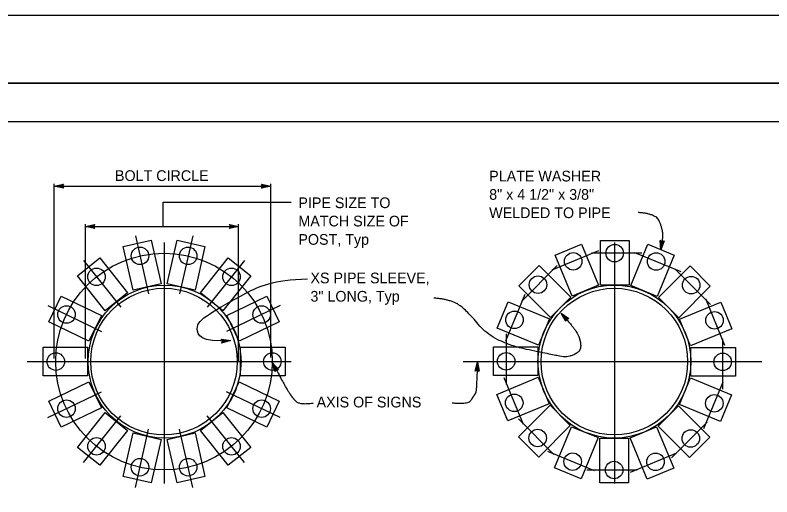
# Model space of a CAD drawing. Extents: x -1024 to 866, y -476 to 714.
# Drawn here: x -740.2 to -244.4, y 398.3 to 713.6 of the extents above; entities that cross this region are included whole.
import ezdxf

# ---------------------------------------------------------------- set-up
doc = ezdxf.new("R2010")
doc.units = 0
for name, color, linetype in [('10 Sheet Format', 7, 'Continuous'), ('56 Stage 3 Anno', 7, 'Continuous'), ('57 Undefined', 7, 'Continuous'), ('60 Nongeo Data', 7, 'Continuous')]:
    doc.layers.add(name, color=color, linetype=linetype)

msp = doc.modelspace()

# ---------------------------------------------------------------- linework, layer by layer
at = {"layer": '10 Sheet Format'}
for p, q in [((-863.456526913054, 668.9580379160758), (836.546873093746, 668.9580379160758)), ((-813.4509, 643.9567000000001), (811.5452, 643.9567000000001))]:
    msp.add_line(p, q, dxfattribs=at)
for points in [[(-894.0439, 713.5635000000001), (865.9554000061038, 713.5635000000001), (865.9554000061038, -476.43599999694817), (-894.0439, -476.43599999694817)], [(-863.4565269130543, -431.04416208832413), (836.546873093746, -431.04416208832413), (836.546873093746, 668.9580379160758), (-863.4565269130543, 668.9580379160758)]]:
    msp.add_lwpolyline(points, close=True, dxfattribs=at)
at = {"layer": '56 Stage 3 Anno'}
for p, q in [((-714.5448, 601.6929), (-714.5448, 601.6929)), ((-714.5447804162725, 488.8965957274087), (-714.5447804162725, 603.0950917264321)), ((-714.5447804162725, 601.6928898098697), (-572.694528684347, 601.6928898098697)), ((-708.5448, 603.0229), (-708.5448, 603.0229)), ((-708.5448, 600.3529), (-708.5448, 600.3529)), ((-578.6945000000001, 603.0329), (-578.6945000000001, 603.0329)), ((-578.6945000000001, 600.3629000000001), (-578.6945000000001, 600.3629000000001)), ((-572.694528684347, 489.55638180181285), (-572.694528684347, 603.0950917264321)), ((-572.6945000000001, 601.6929), (-572.6945000000001, 601.6929)), ((-643.2764000000001, 575.7803), (-643.2764000000001, 591.2023)), ((-643.2764000000001, 591.2023), (-559.4092, 591.2023)), ((-694.091829197058, 488.8965957274087), (-694.091829197058, 576.6907114719078)), ((-694.091829197058, 575.2885095522935), (-593.806848667867, 575.2885095522935)), ((-694.0918, 575.2885), (-694.0918, 575.2885)), ((-688.0918, 576.6185), (-688.0918, 576.6185)), ((-599.8069, 576.6285), (-599.8069, 576.6285)), ((-593.8069, 575.2885), (-593.8069, 575.2885)), ((-593.806848667867, 486.9157768578143), (-593.806848667867, 576.6907114719078)), ((-688.0918, 573.9485000000001), (-688.0918, 573.9485000000001)), ((-599.8069, 573.9585000000001), (-599.8069, 573.9585000000001)), ((-661.4299, 569.2028), (-652.7488000000001, 531.1662)), ((-623.83, 569.2028), (-632.5115000000001, 531.1662)), ((-317.5848570085757, 566.1406270607623), (-317.5848570085757, 566.1406270607623)), ((-314.9359484572894, 565.8064296090579), (-314.9359484572894, 565.8064296090579)), ((-642.6295, 564.7268), (-642.6295, 406.961)), ((-347.5435, 564.7268), (-347.5435, 406.961)), ((-358.0076, 559.2973000000001), (-388.51820000000004, 546.6595)), ((-329.4809, 557.7863), (-362.5049, 557.7863)), ((-303.7034, 545.4729), (-334.21360000000004, 558.1103)), ((-317.016320596942, 560.0213569048128), (-317.016320596942, 560.0213569048128)), ((-695.307, 552.889), (-670.9822, 522.3855)), ((-589.9533, 552.889), (-614.278, 522.3859)), ((-384.9418, 549.7768), (-408.29330000000004, 526.4253)), ((-284.6003, 524.2324), (-307.9518, 547.5839)), ((-406.1823, 530.6741000000001), (-418.8197, 500.1635)), ((-275.07980000000003, 497.2982), (-287.7176, 527.8088)), ((-718.7507, 523.4914), (-683.5999, 506.5631)), ((-566.5096, 523.4914), (-601.6603, 506.56390000000005)), ((-382.52590000000004, 518.5863), (-382.52590000000004, 518.5863)), ((-379.45680000000004, 513.2593), (-379.45680000000004, 513.2593)), ((-377.48940000000005, 515.0645000000001), (-377.48940000000005, 515.0645000000001)), ((-605.1433000000001, 501.5158), (-605.1433000000001, 501.5158)), ((-418.4957, 504.89700000000005), (-418.4957, 471.87260000000003)), ((-276.5916, 468.7715), (-276.5916, 501.79540000000003)), ((-604.9119000000001, 498.8559), (-604.9119000000001, 498.8559)), ((-599.0497, 500.70090000000005), (-599.0497, 500.70090000000005)), ((-732.4057, 486.834), (-559.3624, 486.834)), ((-571.6866, 486.2995), (-571.6866, 486.2995)), ((-446.6027, 486.834), (-251.0334, 486.834)), ((-437.22830000000005, 486.533), (-437.22830000000005, 486.533)), ((-567.6864, 481.63390000000004), (-567.6864, 481.63390000000004)), ((-570.0415, 480.3759), (-570.0415, 480.3759)), ((-438.83520000000004, 480.5989), (-438.83520000000004, 480.5989)), ((-436.1678, 480.4796), (-436.1678, 480.4796)), ((-420.0067, 476.3695), (-407.3689, 445.8593)), ((-288.9046, 442.994), (-276.2668, 473.50410000000005)), ((-718.7507, 450.1762), (-683.5995, 467.1034)), ((-566.5096, 450.17580000000004), (-601.6599, 467.10420000000005)), ((-695.307, 420.7794), (-670.9819, 451.2814)), ((-589.9533, 420.7794), (-614.2776, 451.2817)), ((-410.4863, 449.4357), (-387.1347, 426.0838)), ((-310.1451, 423.89090000000004), (-286.7932, 447.24240000000003)), ((-661.4299, 404.4649), (-652.7484000000001, 442.5011)), ((-623.83, 404.4649), (-632.5111, 442.5011)), ((-391.3835, 428.1952), (-360.873, 415.55740000000003)), ((-337.07890000000003, 414.3704), (-306.56870000000004, 427.00820000000004)), ((-365.6064, 415.8822), (-332.5821, 415.8822))]:
    msp.add_line(p, q, dxfattribs=at)
for points in [[(-708.5448, 600.3529), (-714.5448, 601.6929), (-708.5444, 603.0233000000001), (-708.758, 602.6685), (-713.1536, 601.6965), (-708.7568, 600.7081000000001), (-708.9684000000001, 601.0625), (-711.782, 601.6909), (-708.9712000000001, 602.3141), (-709.1848, 601.9593), (-710.4004, 601.6897), (-709.1804000000001, 601.4173000000001), (-709.3448000000001, 601.6929), (-708.5444, 603.0233000000001), (-709.3448000000001, 601.6929)], [(-578.6945000000001, 603.0329), (-572.6945000000001, 601.6929), (-578.6949000000001, 600.3625000000001), (-578.4813, 600.7173), (-574.0857, 601.6893), (-578.4825000000001, 602.6777000000001), (-578.2709, 602.3233), (-575.4573, 601.6949000000001), (-578.2681, 601.0717000000001), (-578.0545000000001, 601.4265), (-576.8389000000001, 601.6961), (-578.0589, 601.9685000000001), (-577.8945, 601.6929), (-578.6949000000001, 600.3625000000001), (-577.8945, 601.6929)], [(-576.2000334849085, 602.2818354899747), (-572.694528684347, 601.6928898098697), (-576.2000334849085, 601.1039441419721)], [(-688.0918, 573.9485000000001), (-694.0918, 575.2885), (-688.0914, 576.6189), (-688.3050000000001, 576.2641), (-692.7006, 575.2921), (-688.3038, 574.3037), (-688.5154, 574.6581), (-691.3290000000001, 575.2865), (-688.5182, 575.9097), (-688.7318, 575.5549), (-689.9474, 575.2853), (-688.7274, 575.0129000000001), (-688.8918, 575.2885), (-688.0914, 576.6189), (-688.8918, 575.2885)], [(-599.8069, 576.6285), (-593.8069, 575.2885), (-599.8073, 573.9581000000001), (-599.5937, 574.3129), (-595.1981000000001, 575.2849), (-599.5949, 576.2733000000001), (-599.3833000000001, 575.9189), (-596.5697, 575.2905000000001), (-599.3805, 574.6673000000001), (-599.1669, 575.0221), (-597.9513000000001, 575.2917), (-599.1713, 575.5641), (-599.0069, 575.2885), (-599.8073, 573.9581000000001), (-599.0069, 575.2885)], [(-314.9359484572894, 565.8064296090579), (-317.016320596942, 560.0213569048128), (-317.58524785302285, 566.1410931485947), (-317.2600059144871, 565.8847463515121), (-316.84575876339, 561.4020632862332), (-315.3147997894223, 565.640555323954), (-315.6929111728263, 565.4750011597034), (-316.6686166386914, 562.7621553605762), (-316.9350178930021, 565.6288302804651), (-316.60977595446644, 565.3724834803309), (-316.4943946836757, 564.1327146458327), (-316.0714886471145, 565.3090561510056), (-316.36549991760006, 565.180426514481), (-317.58524785302285, 566.1410931485947), (-316.36549991760006, 565.180426514481)], [(-379.45680000000004, 513.2593), (-382.52590000000004, 518.5863), (-377.4889, 515.0644), (-377.8947, 514.9819), (-381.5826, 517.5636000000001), (-379.33840000000004, 513.6557), (-379.2203, 514.0512), (-380.65950000000004, 516.5492), (-378.3, 514.8994), (-378.7058, 514.817), (-379.72630000000004, 515.5304), (-379.10220000000004, 514.4473), (-379.01030000000003, 514.7547000000001), (-377.4889, 515.0644), (-379.01030000000003, 514.7547000000001)], [(-605.1433000000001, 501.5158), (-599.0497, 500.70090000000005), (-604.9122, 498.85540000000003), (-604.7302000000001, 499.22740000000005), (-600.4354000000001, 500.5767), (-604.9013, 501.18030000000005), (-604.6598, 500.84560000000005), (-601.8023000000001, 500.46340000000004), (-604.5485, 499.5989), (-604.3665, 499.97090000000003), (-603.1788, 500.34490000000005), (-604.4178, 500.51050000000004), (-604.2302000000001, 500.2502), (-604.9122, 498.85540000000003), (-604.2302000000001, 500.2502)], [(-570.0415, 480.3759), (-571.6866, 486.2995), (-567.6859000000001, 481.63370000000003), (-568.0995, 481.65500000000003), (-571.0279, 485.07410000000004), (-569.8281000000001, 480.7302), (-569.6152000000001, 481.0839), (-570.3866, 483.8616), (-568.5125, 481.67600000000004), (-568.9261, 481.69730000000004), (-569.7367, 482.64250000000004), (-569.4021, 481.43800000000005), (-569.2365, 481.71290000000005), (-567.6859000000001, 481.63370000000003), (-569.2365, 481.71290000000005)], [(-438.83520000000004, 480.5989), (-437.22830000000005, 486.533), (-436.1675, 480.4791), (-436.51230000000004, 480.70840000000004), (-437.2869, 485.14300000000003), (-438.4708, 480.7948), (-438.1073, 480.9904), (-437.35380000000004, 483.7731), (-436.8569, 480.9372), (-437.20180000000005, 481.16650000000004), (-437.41670000000005, 482.3929), (-437.7434, 481.1863), (-437.46070000000003, 481.33820000000003), (-436.1675, 480.4791), (-437.46070000000003, 481.33820000000003)]]:
    msp.add_lwpolyline(points, close=True, dxfattribs=at)
msp.add_circle((-642.6296742821478, 486.83393721430053), 70.94474000000001, dxfattribs=at)
for points, degree in [([(-317.0163499984741, 560.0213), (-315.5958491225929, 567.6255275551622), (-316.08340862147895, 573.9480487472151), (-320.05939854426714, 583.6040605883969), (-332.0275757957702, 584.3839846797083)], 2), ([(-599.0497275978881, 500.7009017548143), (-618.9501803277689, 498.96945167394034), (-623.0600564348277, 510.0074459334086), (-616.3544691030611, 516.2839524704734), (-588.8486438520463, 532.0892239143041), (-571.4074004211554, 540.4232948332163), (-548.528710608234, 540.9412139774773)], 3), ([(-382.5258413983581, 518.5862816583758), (-372.22014273812067, 507.3543309396649), (-369.20601863765376, 498.30685486312456), (-370.41166827906125, 492.8783692190314), (-377.64556611529895, 489.86254385814993), (-381.86533985412154, 489.86254385814993), (-427.07720133671074, 499.5131850062563), (-445.52056353648493, 521.919143345439), (-456.06515230567345, 527.5994330790124), (-465.79861886043886, 528.4109030426954)], 2), ([(-571.6866, 486.2995), (-563.480319614246, 471.02009515366075), (-560.620021292764, 466.3571323770867), (-558.9850623828853, 463.7947632465591), (-554.1587494338817, 458.44193932309946), (-544.9580970183416, 459.6643561723686)], 2), ([(-437.2282579790644, 486.53300223090304), (-437.7732442823572, 474.3547744804224), (-438.1365684835353, 466.3571323770867), (-439.7715273934141, 464.53948644367813), (-443.404769411298, 458.44193932309946), (-453.7984927579577, 459.6643561723686)], 2)]:
    msp.add_open_spline(points, degree=degree, dxfattribs=at)
at = {"layer": '60 Nongeo Data'}
for p, q in [((-669.4279, 562.0473000000001), (-651.1197000000001, 566.2264)), ((-651.1197000000001, 566.2264), (-644.6189, 537.7469)), ((-640.6402, 537.7465), (-634.1406000000001, 566.2264)), ((-634.1406000000001, 566.2264), (-615.8324, 562.0477000000001)), ((-356.7375, 536.9202), (-356.7375, 566.1327)), ((-356.7375, 566.1327), (-337.9581, 566.1327)), ((-337.9581, 566.1327), (-337.9581, 536.9202)), ((-662.9275, 533.5678), (-669.4279, 562.0473000000001)), ((-615.8324, 562.0477000000001), (-622.3319, 533.5678)), ((-386.38390000000004, 556.578), (-369.03360000000004, 563.7642000000001)), ((-369.03360000000004, 563.7642000000001), (-357.85490000000004, 536.7753)), ((-336.87030000000004, 536.6257), (-325.6915, 563.6146)), ((-325.6915, 563.6146), (-308.3412, 556.428)), ((-375.20480000000003, 529.5891), (-386.38390000000004, 556.578)), ((-308.3412, 556.428), (-319.52070000000003, 529.4395000000001)), ((-699.4082000000001, 542.9717), (-684.7263, 554.6804000000001)), ((-684.7263, 554.6804000000001), (-666.5122, 531.8418)), ((-618.7477, 531.8414), (-600.534, 554.6804000000001)), ((-600.534, 554.6804000000001), (-585.8517, 542.9721000000001)), ((-410.117, 536.4052), (-396.83790000000005, 549.6843)), ((-396.83790000000005, 549.6843), (-376.1816, 529.0277)), ((-318.629, 528.7513), (-297.9723, 549.4075)), ((-297.9723, 549.4075), (-284.69280000000003, 536.1284)), ((-681.1940000000001, 520.1332), (-699.4082000000001, 542.9717)), ((-585.8517, 542.9721000000001), (-604.0651, 520.1324000000001)), ((-644.6189, 537.7469), (-662.9275, 533.5678)), ((-622.3319, 533.5678), (-640.6402, 537.7465)), ((-389.46070000000003, 515.7485), (-410.117, 536.4052)), ((-357.85490000000004, 536.7753), (-375.20480000000003, 529.5891)), ((-337.9581, 536.9202), (-356.7375, 536.9202)), ((-319.52070000000003, 529.4395000000001), (-336.87030000000004, 536.6257)), ((-284.69280000000003, 536.1284), (-305.34950000000003, 515.4722)), ((-666.5122, 531.8418), (-681.1940000000001, 520.1332)), ((-604.0651, 520.1324000000001), (-618.7477, 531.8414)), ((-718.1428000000001, 512.7773), (-709.9952000000001, 529.6965)), ((-709.9952000000001, 529.6965), (-683.6751, 517.0226)), ((-601.5847, 517.0222), (-575.2651000000001, 529.6969)), ((-575.2651000000001, 529.6969), (-567.1171, 512.7773)), ((-424.324, 508.68600000000004), (-417.1378, 526.0363)), ((-417.1378, 526.0363), (-390.1489, 514.8568)), ((-376.1816, 529.0277), (-389.46070000000003, 515.7485)), ((-305.34950000000003, 515.4722), (-318.629, 528.7513)), ((-304.7884, 514.4954), (-277.7995, 525.6745000000001)), ((-277.7995, 525.6745000000001), (-270.61330000000004, 508.32410000000004)), ((-683.6751, 517.0226), (-691.8228, 500.10290000000003)), ((-593.4367, 500.1021), (-601.5847, 517.0222)), ((-691.8228, 500.10290000000003), (-718.1428000000001, 512.7773)), ((-567.1171, 512.7773), (-593.4367, 500.1021)), ((-390.1489, 514.8568), (-397.3351, 497.5068)), ((-297.6018, 497.14540000000005), (-304.7884, 514.4954)), ((-397.3351, 497.5068), (-424.324, 508.68600000000004)), ((-270.61330000000004, 508.32410000000004), (-297.6018, 497.14540000000005)), ((-721.9207, 496.2234), (-692.7082, 496.2242)), ((-721.9207, 477.4443), (-721.9207, 496.2234)), ((-692.7082, 496.2242), (-692.7082, 477.44550000000004)), ((-592.5509000000001, 477.4443), (-592.5509000000001, 496.22380000000004)), ((-592.5509000000001, 496.22380000000004), (-563.3384, 496.22380000000004)), ((-563.3384, 496.22380000000004), (-563.3384, 477.4443)), ((-426.8421, 477.64000000000004), (-426.8421, 496.4194)), ((-426.8421, 496.4194), (-397.62960000000004, 496.4194)), ((-397.62960000000004, 496.4194), (-397.62960000000004, 477.64000000000004)), ((-297.4577, 477.2482), (-297.4577, 496.02770000000004)), ((-297.4577, 496.02770000000004), (-268.2452, 496.02770000000004)), ((-268.2452, 496.02770000000004), (-268.2452, 477.2482)), ((-692.7082, 477.44550000000004), (-721.9207, 477.4443)), ((-563.3384, 477.4443), (-592.5509000000001, 477.4443)), ((-397.62960000000004, 477.64000000000004), (-426.8421, 477.64000000000004)), ((-424.47360000000003, 465.3435), (-397.48470000000003, 476.5222)), ((-397.48470000000003, 476.5222), (-390.29850000000005, 459.17310000000003)), ((-304.938, 458.8113), (-297.7518, 476.1608)), ((-297.7518, 476.1608), (-270.7629, 464.9821)), ((-268.2452, 477.2482), (-297.4577, 477.2482)), ((-718.1428000000001, 460.8904), (-691.8231000000001, 473.5663)), ((-691.8231000000001, 473.5663), (-683.6755, 456.6471)), ((-601.5851, 456.6451), (-593.4371, 473.56480000000005)), ((-593.4371, 473.56480000000005), (-567.1171, 460.8908)), ((-417.28740000000005, 447.9932), (-424.47360000000003, 465.3435)), ((-270.7629, 464.9821), (-277.9491, 447.6318)), ((-709.9948, 443.9707), (-718.1428000000001, 460.8904)), ((-683.6755, 456.6471), (-709.9948, 443.9707)), ((-575.2647000000001, 443.97110000000004), (-601.5851, 456.6451)), ((-567.1171, 460.8908), (-575.2647000000001, 443.97110000000004)), ((-390.29850000000005, 459.17310000000003), (-417.28740000000005, 447.9932)), ((-410.3937, 437.5393), (-389.7371, 458.19550000000004)), ((-389.7371, 458.19550000000004), (-376.458, 444.9164)), ((-318.9049, 444.64000000000004), (-305.6258, 457.9191)), ((-305.6258, 457.9191), (-284.9696, 437.2629)), ((-277.9491, 447.6318), (-304.938, 458.8113)), ((-699.4082000000001, 430.6956), (-681.1952, 453.5357)), ((-681.1952, 453.5357), (-666.513, 441.8274)), ((-618.7481, 441.8263), (-604.0662, 453.53490000000005)), ((-604.0662, 453.53490000000005), (-585.8517, 430.696)), ((-666.513, 441.8274), (-684.7259, 418.9873)), ((-600.5336, 418.9873), (-618.7481, 441.8263)), ((-376.458, 444.9164), (-397.1146, 424.2601)), ((-386.7457, 417.2397), (-375.56620000000004, 444.22860000000003)), ((-375.56620000000004, 444.22860000000003), (-358.2163, 437.04240000000004)), ((-337.2317, 436.8924), (-319.8825, 444.079)), ((-319.8825, 444.079), (-308.7026, 417.0901)), ((-298.24870000000004, 423.9834), (-318.9049, 444.64000000000004)), ((-669.4275, 411.62), (-662.9283, 440.1007)), ((-662.9283, 440.1007), (-644.6205, 435.9219)), ((-640.6410000000001, 435.9219), (-622.3331000000001, 440.1003)), ((-622.3331000000001, 440.1003), (-615.8312000000001, 411.6204)), ((-397.1146, 424.2601), (-410.3937, 437.5393)), ((-358.2163, 437.04240000000004), (-369.3954, 410.05350000000004)), ((-357.12890000000004, 436.74830000000003), (-338.3494, 436.74830000000003)), ((-357.12890000000004, 407.5358), (-357.12890000000004, 436.74830000000003)), ((-338.3494, 436.74830000000003), (-338.3494, 407.5358)), ((-326.053, 409.9039), (-337.2317, 436.8924)), ((-284.9696, 437.2629), (-298.24870000000004, 423.9834)), ((-644.6205, 435.9219), (-651.1193000000001, 407.4417)), ((-634.1402, 407.4417), (-640.6410000000001, 435.9219)), ((-684.7259, 418.9873), (-699.4082000000001, 430.6956)), ((-585.8517, 430.696), (-600.5336, 418.9873)), ((-369.3954, 410.05350000000004), (-386.7457, 417.2397)), ((-308.7026, 417.0901), (-326.053, 409.9039)), ((-651.1193000000001, 407.4417), (-669.4275, 411.62)), ((-615.8312000000001, 411.6204), (-634.1402, 407.4417)), ((-338.3494, 407.5358), (-357.12890000000004, 407.5358))]:
    msp.add_line(p, q, dxfattribs=at)
for centre, radius in [((-658.4163640863043, 555.999944462767), 5.738177500000001), ((-626.8429844781112, 555.9999444627946), 5.738177500000001), ((-347.34776739292306, 557.7859803493004), 5.7381775), ((-374.5148294552029, 552.4599380700361), 5.738177500000001), ((-320.21048665476786, 552.3102172431342), 5.7381775), ((-686.8629961677358, 542.3007684617551), 5.738177500000001), ((-598.3963523966559, 542.3007684618312), 5.738177500000001), ((-397.5757339126569, 537.1429320616642), 5.738177500000001), ((-297.2343922330593, 536.866284046534), 5.738177500000001), ((-642.2732415391791, 486.83393721430053), 50.07864), ((-347.5433870804229, 486.83393721430053), 50.07864), ((-642.6296742821478, 486.83393721430053), 47.99203), ((-347.5433870804229, 486.83393721430053), 47.99203), ((-706.5486763636254, 517.6157062761282), 5.738177500000001), ((-578.7106722007242, 517.615706276239), 5.738177500000002), ((-413.0196671092564, 514.1668376399557), 5.738177500000001), ((-281.91738622468756, 513.8053795890804), 5.738177499999999), ((-713.574414282148, 486.8339372141776), 5.738177499999998), ((-571.6849342821479, 486.83393721430053), 5.7381775), ((-418.4954302154233, 487.02955690180056), 5.7381775), ((-276.59134394542326, 486.6383175268005), 5.7381775), ((-706.5486763635184, 456.0521681522505), 5.738177499999998), ((-578.7106722006176, 456.0521681525843), 5.738177500000001), ((-413.1693879361575, 459.8624948395199), 5.738177500000001), ((-282.06710705158906, 459.5010367886453), 5.738177500000001), ((-397.85238192778723, 436.8015903820665), 5.738177500000001), ((-297.51104024818886, 436.5249423669367), 5.738177500000001), ((-686.8629961675432, 431.3671059666927), 5.738177499999999), ((-598.3963523964633, 431.3671059669233), 5.738177500000002), ((-374.87628750607865, 421.3576571854669), 5.738177500000001), ((-320.57194470564326, 421.20793635856484), 5.738177500000001), ((-658.4163640860639, 417.66792996577936), 5.738177499999998), ((-626.8429844778714, 417.6679299658613), 5.738177500000001), ((-347.7390067679231, 415.88189407930037), 5.7381775)]:
    msp.add_circle(centre, radius, dxfattribs=at)

# ---------------------------------------------------------------- texts
at = {"layer": '57 Undefined'}
for s, p in [('BOLT CIRCLE', (-674.7827, 605.0362)), ('PLATE WASHER', (-429.58680000000004, 604.7236)), ('8" x 4 1/2" x 3/8"', (-429.58680000000004, 592.7236)), ('PIPE SIZE TO ', (-554.6113, 587.2732)), ('WELDED TO PIPE', (-429.58680000000004, 580.7236)), ('MATCH SIZE OF', (-554.6113, 575.2732)), ('POST, Typ', (-554.6113, 563.2732)), ('XS PIPE SLEEVE,', (-546.6862, 538.0658000000001)), ('3" LONG, Typ', (-546.6862, 526.0658000000001)), ('AXIS OF SIGNS', (-542.6840000000001, 456.8256))]:
    msp.add_text(s, height=7.0000002000000014, dxfattribs=at).set_placement(p)

doc.saveas('drawing.dxf')
